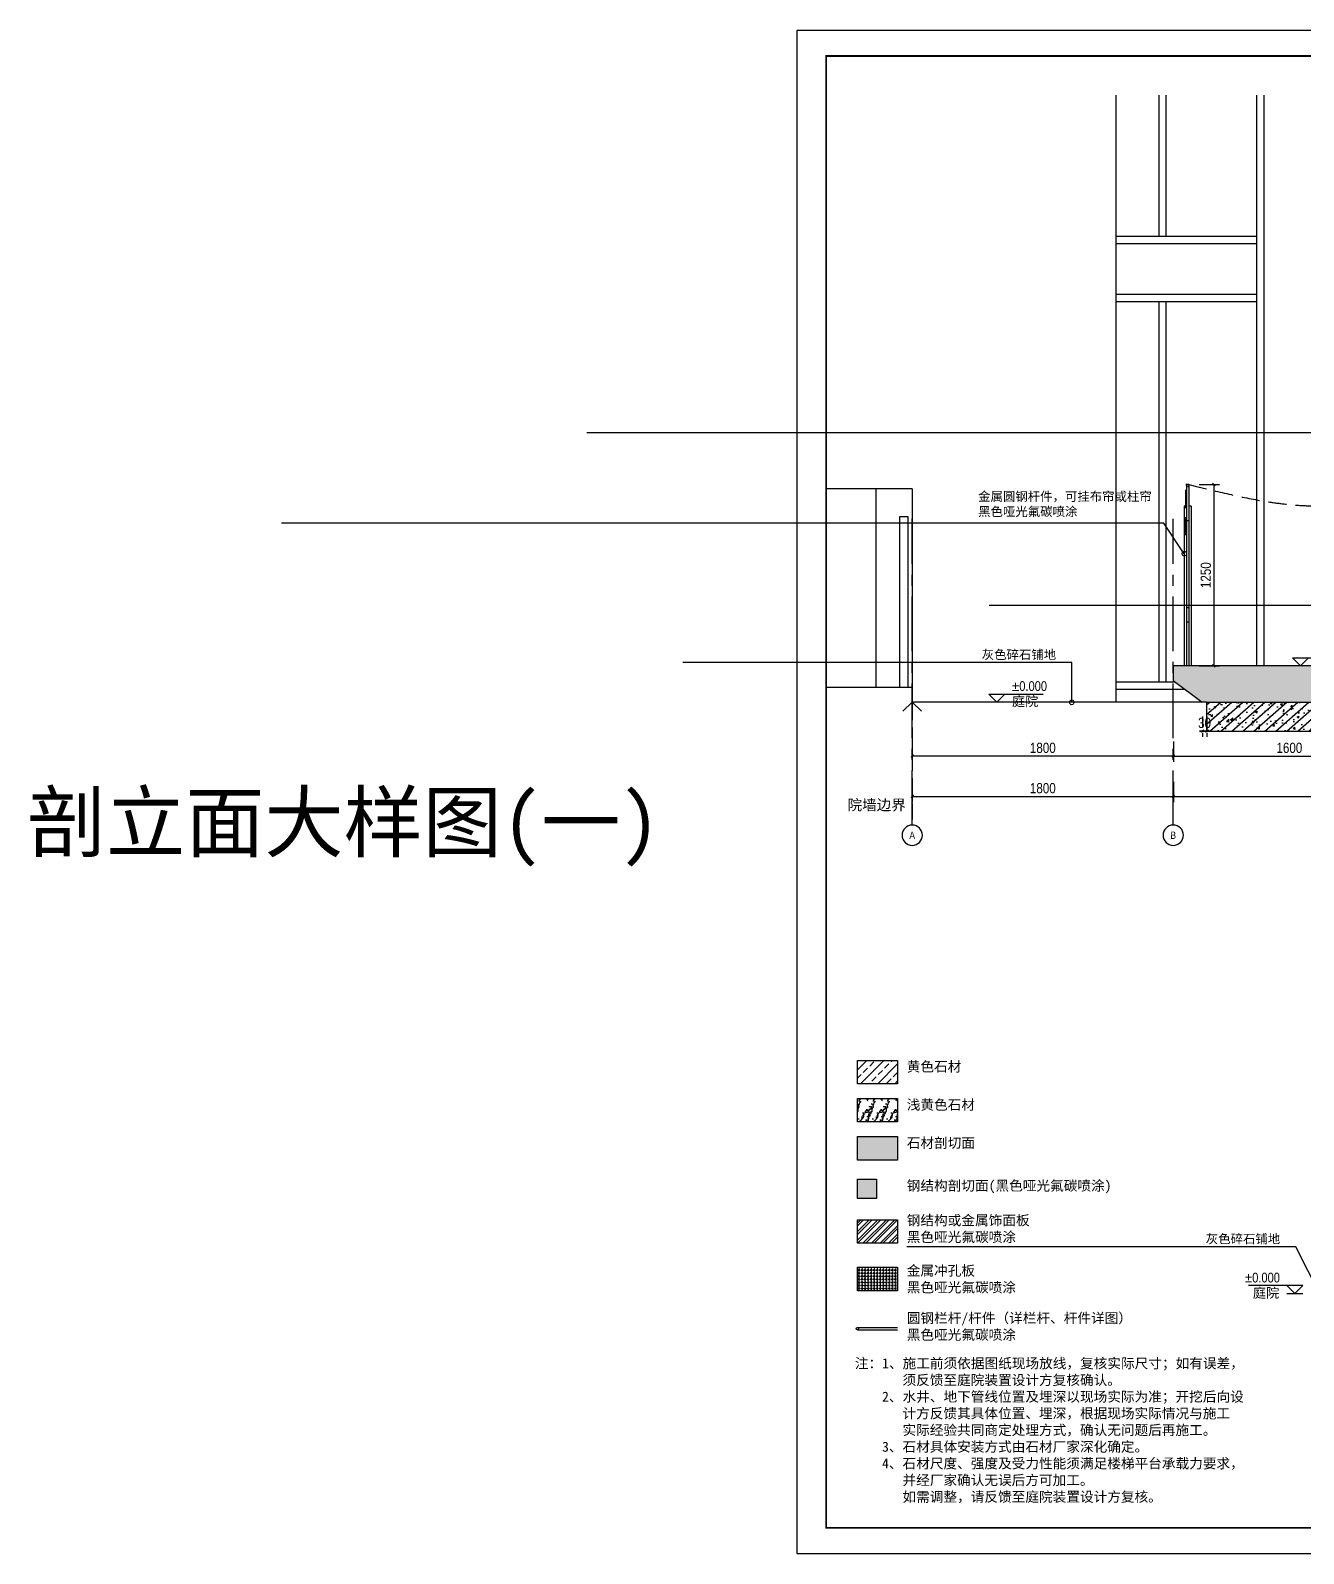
# Model space of a CAD drawing. Extents: x 9928 to 93764, y -101273 to -34887.
# Drawn here: x 67460 to 76238, y -66088 to -55587 of the extents above; entities that cross this region are included whole.
import ezdxf
from ezdxf import colors
from ezdxf.entities.mleader import LeaderData, LeaderLine
from ezdxf.enums import TextEntityAlignment as Align
from ezdxf.math import Vec2, Vec3

# ---------------------------------------------------------------- set-up
doc = ezdxf.new("R2010")
doc.units = 0
doc.header["$LTSCALE"] = 1000
doc.header["$MEASUREMENT"] = 0
for name, pattern in [('CENTER', [2, 1.25, -0.25, 0.25, -0.25]), ('DASH', [0.35, 0.25, -0.1]), ('HIDDEN', [0.375, 0.25, -0.125])]:
    doc.linetypes.add(name, pattern=pattern)
doc.layers.add('_0', color=7, linetype='Continuous', lineweight=25)
for name, color, linetype in [('A', 163, 'CENTER'), ('A-ANNO-DIMS', 6, 'Continuous'), ('A-Anno-Lead', 2, 'Continuous'), ('A-ANNO-NOTE', 4, 'Continuous'), ('A-ANNO-SYMB', 4, 'Continuous'), ('A-DETL-144', 144, 'Continuous'), ('A-DETL-175', 175, 'Continuous'), ('A-DETL-PATT-251', 251, 'Continuous'), ('A-FLOR-HRAL', 42, 'Continuous'), ('A-FLOR-STRS', 54, 'Continuous'), ('A-FURN-PATT-251', 251, 'Continuous'), ('A-PRTN-PRHT', 216, 'Continuous'), ('A-SECT-005', 5, 'Continuous'), ('A-SECT-141', 11, 'Continuous'), ('A-SECT-142', 42, 'Continuous'), ('A-SECT-146', 216, 'Continuous'), ('A-SECT-PATT-251', 251, 'Continuous'), ('S-GRID-IDEN', 4, 'Continuous'), ('S-PATT-251', 251, 'Continuous'), ('SPACE_HATCH', 8, 'Continuous'), ('核对', 7, 'Continuous')]:
    doc.layers.add(name, color=color, linetype=linetype)
doc.layers.add('A-ANNO-NPLT', color=250, linetype='Continuous', plot=False)
doc.styles.add('DIM_T3', font='ARIALN.TTF')
doc.styles.add('EN', font='ARIALN.TTF')
doc.styles.add('EN1', font='ARIALN.TTF')
doc.styles.get("Standard").update_dxf_attribs({"font": 'gbenor.shx', "bigfont": 'gbcbig.shx'})
doc.dimstyles.new('_TCH_ARCH&&20', dxfattribs={"dimtxt": 70, "dimasz": 20, "dimexe": 40, "dimexo": 40, "dimgap": 20, "dimtad": 1, "dimdec": 0, "dimzin": 0, "dimdsep": 46, "dimtxsty": 'DIM_T3', "dimblk": 'ARCHTICK', "dimcen": 0.09, "dimclrd": 6, "dimclre": 6, "dimclrt": 6, "dimazin": 2, "dimtfac": 1, "dimtdec": 0, "dimtix": 1, "dimtmove": 2, "dimatfit": 3, "dimfxl": 100, "dimfxlon": 1, "dimtolj": 1, "dimtzin": 0, "dimarcsym": 0})

# ---------------------------------------------------------------- blocks, each defined once
blk = doc.blocks.new('TAG-PLAN-ELEV')
blk.add_line((-1.66, 0), (9.6, 0))
for points in [[(-1.66, 0), (0, -1.66), (1.66, 0)], [(1.66, -1.66), (-1.66, -1.66)]]:
    blk.add_lwpolyline(points)
at = {"style": 'EN'}
for tag, p in [('LEVEL', (2.45, 0.65)), ('NAME', (2.45, -2.51))]:
    blk.add_attdef(tag, p, '', height=2, dxfattribs=at)
blk = doc.blocks.new('444444444444444444444')
at = {"layer": 'A-SECT-PATT-251'}
for p, q in [((102037, -88724), (102037, -92908)), ((102332, -88724), (102332, -89698)), ((102382, -88724), (102382, -89698)), ((103007, -88724), (103007, -92658)), ((103057, -88724), (103057, -92658)), ((103002, -89698), (102037, -89698)), ((103002, -89748), (102037, -89748)), ((102332, -90148), (102332, -92768)), ((102382, -90148), (102382, -92768)), ((102037, -92768), (102446, -92768)), ((102037, -92818), (102512, -92818))]:
    blk.add_line(p, q, dxfattribs=at)
for points in [[(103002, -90098), (102037, -90098)], [(103002, -90148), (102037, -90148)]]:
    blk.add_lwpolyline(points, dxfattribs=at)
blk = doc.blocks.new('_ArchTick')
at = {"color": 0, "linetype": 'ByBlock', "const_width": 0.4}
blk.add_lwpolyline([(-0.5, -0.5), (0.5, 0.5)], dxfattribs=at)
blk = doc.blocks.new('*D16')
at = {"layer": 'A-ANNO-DIMS', "color": 6, "lineweight": -2, "transparency": 16777216}
for p, q in [((75340, -60489), (75340, -60629)), ((75340, -60589), (76940, -60589)), ((76940, -60489), (76940, -60629))]:
    blk.add_line(p, q, dxfattribs=at)
at = {"layer": 'Defpoints', "color": 0, "transparency": 16777216}
for p in [(75340, -60172), (76940, -60172), (76940, -60589)]:
    blk.add_point(p, dxfattribs=at)
at = {"layer": 'A-ANNO-DIMS', "color": 6, "lineweight": -2, "transparency": 16777216, "xscale": 20, "yscale": 20, "zscale": 20, "rotation": 180}
blk.add_blockref('_ArchTick', (75340, -60589), dxfattribs=at)
at = {"layer": 'A-ANNO-DIMS', "color": 6, "lineweight": -2, "transparency": 16777216, "xscale": 20, "yscale": 20, "zscale": 20}
blk.add_blockref('_ArchTick', (76940, -60589), dxfattribs=at)
at = {"layer": 'A-ANNO-DIMS', "color": 6, "transparency": 16777216, "insert": (76140, -60533), "char_height": 70, "attachment_point": 5, "style": 'DIM_T3'}
blk.add_mtext('\\A1;1600', dxfattribs=at)
blk = doc.blocks.new('*D17')
at = {"layer": 'A-ANNO-DIMS', "color": 6, "lineweight": -2, "transparency": 16777216}
for p, q in [((73540, -60489), (73540, -60629)), ((75340, -60589), (73540, -60589)), ((75340, -60489), (75340, -60629))]:
    blk.add_line(p, q, dxfattribs=at)
at = {"layer": 'Defpoints', "color": 0, "transparency": 16777216}
for p in [(73540, -60167), (75340, -60172), (73540, -60589)]:
    blk.add_point(p, dxfattribs=at)
at = {"layer": 'A-ANNO-DIMS', "color": 6, "lineweight": -2, "transparency": 16777216, "xscale": 20, "yscale": 20, "zscale": 20, "rotation": 180}
blk.add_blockref('_ArchTick', (73540, -60589), dxfattribs=at)
at = {"layer": 'A-ANNO-DIMS', "color": 6, "lineweight": -2, "transparency": 16777216, "xscale": 20, "yscale": 20, "zscale": 20}
blk.add_blockref('_ArchTick', (75340, -60589), dxfattribs=at)
at = {"layer": 'A-ANNO-DIMS', "color": 6, "transparency": 16777216, "insert": (74440, -60533), "char_height": 70, "attachment_point": 5, "style": 'DIM_T3'}
blk.add_mtext('\\A1;1800', dxfattribs=at)
blk = doc.blocks.new('*D65')
at = {"layer": 'A-ANNO-DIMS', "color": 6, "lineweight": -2, "transparency": 16777216}
for p, q in [((75340, -60767), (75340, -60907)), ((85940, -60767), (85940, -60907)), ((75340, -60867), (85940, -60867))]:
    blk.add_line(p, q, dxfattribs=at)
at = {"layer": 'Defpoints', "color": 0, "transparency": 16777216}
for p in [(75340, -60067), (85940, -60217), (85940, -60867)]:
    blk.add_point(p, dxfattribs=at)
at = {"layer": 'A-ANNO-DIMS', "color": 6, "lineweight": -2, "transparency": 16777216, "xscale": 20, "yscale": 20, "zscale": 20, "rotation": 180}
blk.add_blockref('_ArchTick', (75340, -60867), dxfattribs=at)
at = {"layer": 'A-ANNO-DIMS', "color": 6, "lineweight": -2, "transparency": 16777216, "xscale": 20, "yscale": 20, "zscale": 20}
blk.add_blockref('_ArchTick', (85940, -60867), dxfattribs=at)
at = {"layer": 'A-ANNO-DIMS', "color": 6, "transparency": 16777216, "insert": (80640, -60811), "char_height": 70, "attachment_point": 5, "style": 'DIM_T3'}
blk.add_mtext('\\A1;10600', dxfattribs=at)
blk = doc.blocks.new('*D71')
at = {"layer": 'A-ANNO-DIMS', "color": 6, "lineweight": -2, "transparency": 16777216}
for p, q in [((75519, -58717), (75659, -58717)), ((75619, -58717), (75619, -59967)), ((75519, -59967), (75659, -59967))]:
    blk.add_line(p, q, dxfattribs=at)
at = {"layer": 'Defpoints', "color": 0, "transparency": 16777216}
for p in [(75440, -58717), (75440, -59967), (75619, -59967)]:
    blk.add_point(p, dxfattribs=at)
at = {"layer": 'A-ANNO-DIMS', "color": 6, "lineweight": -2, "transparency": 16777216, "xscale": 20, "yscale": 20, "zscale": 20}
for p, rotation in [((75619, -58717), 90), ((75619, -59967), 270)]:
    blk.add_blockref('_ArchTick', p, dxfattribs=dict(at, rotation=rotation))
at = {"layer": 'A-ANNO-DIMS', "color": 6, "transparency": 16777216, "insert": (75564, -59342), "char_height": 70, "attachment_point": 5, "rotation": 90, "style": 'DIM_T3'}
blk.add_mtext('\\A1;1250', dxfattribs=at)
blk = doc.blocks.new('TAG-COL')
blk.add_circle((0, 0), 4)
at = {"style": 'EN1'}
blk.add_attdef('NO', text='', height=2.19, dxfattribs=at).set_placement((0.01, 0.01), align=Align.MIDDLE_CENTER)
blk = doc.blocks.new('alsidufhasdf')
at = {"layer": 'A-ANNO-NOTE', "const_width": 12.5, "flags": 128}
blk.add_lwpolyline([(-69971, -65800), (-69971, -51475), (-80016, -51475), (-80016, -65800)], close=True, dxfattribs=at)
at = {"layer": 'A-ANNO-NPLT'}
blk.add_lwpolyline([(-69796, -66000), (-69796, -51300), (-80191, -51300), (-80191, -66000)], close=True, dxfattribs=at)
blk = doc.blocks.new('_DotSmall')
at = {"color": 0, "linetype": 'ByBlock', "const_width": 0.5}
blk.add_lwpolyline([(-0.0625, 0, 1), (0.0625, 0, 1)], format="xyb", close=True, dxfattribs=at)
blk = doc.blocks.new('*D787')
at = {"layer": 'Defpoints', "color": 0, "linetype": 'HIDDEN', "ltscale": 0.3, "transparency": 16777216}
for p in [(75540, -60217), (75570, -60217), (75540, -60417)]:
    blk.add_point(p, dxfattribs=at)
at = {"layer": '核对', "color": 2, "linetype": 'HIDDEN', "lineweight": -2, "ltscale": 0.3, "transparency": 16777216}
for p, q in [((75540, -60317), (75540, -60457)), ((75570, -60317), (75570, -60457)), ((75540, -60417), (75520, -60417)), ((75570, -60417), (75540, -60417)), ((75570, -60417), (75590, -60417))]:
    blk.add_line(p, q, dxfattribs=at)
at = {"layer": '核对', "color": 2, "linetype": 'HIDDEN', "lineweight": -2, "ltscale": 0.3, "transparency": 16777216, "xscale": 20, "yscale": 20, "zscale": 20}
blk.add_blockref('_ArchTick', (75540, -60417), dxfattribs=at)
at = {"layer": '核对', "color": 2, "linetype": 'HIDDEN', "lineweight": -2, "ltscale": 0.3, "transparency": 16777216, "xscale": 20, "yscale": 20, "zscale": 20, "rotation": 180}
blk.add_blockref('_ArchTick', (75570, -60417), dxfattribs=at)
at = {"layer": '核对', "color": 2, "linetype": 'HIDDEN', "ltscale": 0.3, "transparency": 16777216, "insert": (75555, -60361), "char_height": 70, "attachment_point": 5, "style": 'DIM_T3'}
blk.add_mtext('\\A1;30', dxfattribs=at)
blk = doc.blocks.new('zhushi')
at = {"layer": 'A-ANNO-NOTE', "insert": (72990, -89837), "char_height": 69, "width": 2885.37, "attachment_point": 1, "style": 'EN'}
blk.add_mtext('{\\fSimSun|b0|i0|c134|p2;注：1、施工前须依据图纸现场放线，复核实际尺寸；如有误差，  \\P       须反馈至庭院装置设计方复核确认。\\P    2、水井、地下管线位置及埋深以现场实际为准；开挖后向设\\P       计方反馈其具体位置、埋深，根据现场实际情况与施工 \\P       实际经验共同商定处理方式，确认无问题后再施工。\\P    3、石材具体安装方式由石材厂家深化确定。\\P    4、石材尺度、强度及受力性能须满足楼梯平台承载力要求，\\P       并经厂家确认无误后方可加工。\\P       如需调整，请反馈至庭院装置设计方复核。}', dxfattribs=at)
blk = doc.blocks.new('ududa')
at = {"layer": 'A-FURN-PATT-251'}
h = blk.add_hatch(dxfattribs=at)
h.set_pattern_fill('ANSI33', color=256, scale=26.285732)
h.set_pattern_definition([(45, (63538.55, -20679.89), (-59.01315, 59.01315), []), (45, (63597.56, -20679.89), (-59.01315, 59.01315), [41.7286, -20.8643])])
h.paths.add_polyline_path([(73162, -55421), (73162, -55260), (73439, -55260), (73439, -55421)])
h = blk.add_hatch(dxfattribs=at)
h.set_pattern_fill('大理石', color=256, scale=32.857165)
h.set_pattern_definition([(41.98721, (63620.69, -20668.624), (197.142988, 147.857246), [3.1575, -659.91443]), (68.19859, (63573.752, -20673.553), (98.571495, 295.714487), [11.3748, -784.86083]), (60.945396, (63571.405, -20679.186), (98.571489, 147.8572474), [4.83265, -1010.023]), (90, (63573.75, -20674.96), (98.5715, -6e-15), [1.40816, -146.44907]), (71.56505, (63619.75, -20671.44), (2e-07, 147.857244), [2.96867, -308.74176]), (171.469234, (63619.752, -20671.441), (-98.571495, 9e-07), [4.7464, -991.99613]), (79.2157, (63613.18, -20680.594), (98.571496, 591.428973), [10.03437, -1043.57455]), (62.132996, (63539.017, -20635.5326), (394.28597712, 739.28621898), [23.0968, -4827.23174]), (0, (63540.44, -20613.85), (0, 147.85724), [0, -98.5715]), (64.983107, (63604.262, -20586.951), (197.1429915, 443.5717294), [15.5395, -1616.10904]), (81.43911, (63642.2823, -20645.3897), (197.14299062, 1330.71518057), [22.07247, -4613.14658]), (82.874984, (63587.833, -20632.012), (98.5714896, 739.2862168), [11.353, -2372.7734]), (76.75948, (63577.976, -20662.992), (98.5714964, 443.5717293), [24.59253, -2557.62316]), (0, (63562.61, -20662.92), (0, 147.85724), [0, -98.5715]), (0, (63564.2, -20664.5), (0, 147.85724), [0, -98.5715]), (0, (63575.28, -20656.59), (0, 147.85724), [0, -98.5715]), (0, (63572.11, -20639.18), (0, 147.85724), [0, -98.5715]), (59.036243, (63583.609, -20639.053), (98.5714876, 147.8572475), [8.21094, -1716.08597]), (0, (63587.82, -20632.29), (0, 147.85724), [0, -98.5715]), (0, (63575.28, -20637.6), (0, 147.85724), [0, -98.5715]), (0, (63580.03, -20628.1), (0, 147.85724), [0, -98.5715]), (0, (63575.28, -20642.34), (0, 147.85724), [0, -98.5715]), (50.19443, (63632.425, -20652.43), (98.571496, 147.857243), [3.66604, -766.20195]), (90, (63632.43, -20656.655), (98.5715, -6e-15), [4.2245, -143.63274]), (43.66778, (63627.262, -20661.584), (295.7144867, 295.7144859), [7.13794, -1491.8295]), (90, (63627.26, -20662.99), (98.5715, -6e-15), [1.40816, -146.44907]), (39.80557, (63623.037, -20666.512), (197.1429863, 147.857249), [5.49906, -1149.30293]), (0, (63608.54, -20656.59), (0, 147.85724), [0, -98.5715]), (0, (63632.64, -20652.12), (0, 147.85724), [0, -98.5715]), (0, (63632.64, -20652.12), (0, 147.85724), [0, -98.5715]), (29.357753, (63634.772, -20649.614), (295.714486, 147.857244), [8.6168, -896.14924]), (0, (63632.3, -20642.34), (0, 147.85724), [0, -98.5715]), (146.30993, (63604.262, -20586.951), (-197.142992, 147.8572407), [10.1544, -1056.05932]), (8.130102, (63593.466, -20606.665), (985.7149478, 147.8572423), [9.95722, -2081.05994]), (47.862405, (63571.4047, -20609.4815), (394.2859821, 443.57172924), [13.2929, -2778.21286]), (14.620874, (63549.813, -20615.114), (591.4289712, 147.8572494), [22.31445, -2320.7032]), (0, (63557.86, -20605.94), (0, 147.85724), [0, -98.5715]), (18.43495, (63589.241, -20620.747), (394.285982, 147.857243), [4.453, -930.6783]), (16.69924, (63593.466, -20619.34), (98.571494, 8e-06), [2.45028, -512.10803]), (101.093723, (63595.813, -20618.6346), (-197.1429927, 1035.0006928), [12.1973, -2549.23946]), (0, (63583.2, -20612.27), (0, 147.85724), [0, -98.5715]), (0, (63593.41, -20606.39), (0, 147.85724), [0, -98.5715]), (0, (63580.03, -20623.35), (0, 147.85724), [0, -98.5715]), (0, (63567.36, -20591.7), (0, 147.85724), [0, -98.5715]), (0, (63562.61, -20598.03), (0, 147.85724), [0, -98.5715]), (44.144903, (63587.833, -20589.063), (295.7144869, 295.7144864), [11.12014, -2324.10906]), (54.582945, (63580.323, -20599.6244), (98.57149576, 147.8572426), [12.95928, -2708.4888]), (0, (63587.97, -20588.97), (0, 147.85724), [0, -98.5715]), (0, (63573.7, -20596.44), (0, 147.85724), [0, -98.5715]), (0, (63587.97, -20588.97), (0, 147.85724), [0, -98.5715]), (0, (63580.34, -20599.85), (0, 147.85724), [0, -98.5715]), (75.06858, (63603.323, -20605.257), (98.571495, 443.57173), [3.64343, -761.47712]), (90, (63604.26, -20601.74), (98.5715, -6e-15), [14.78572, -133.0715]), (50.19443, (63621.63, -20539.777), (98.571496, 147.857243), [3.66604, -766.20195]), (0, (63594.29, -20571.12), (0, 147.85724), [0, -98.5715]), (0, (63597.45, -20572.7), (0, 147.85724), [0, -98.5715]), (0, (63584.78, -20569.54), (0, 147.85724), [0, -98.5715]), (0, (63600.62, -20552.13), (0, 147.85724), [0, -98.5715]), (53.130102, (63610.833, -20560.9), (98.5714956, 147.857243), [7.04082, -1471.53157]), (90, (63610.83, -20572.87), (98.5715, -6e-15), [11.9694, -135.88784]), (0, (63610.85, -20572.63), (0, 147.85724), [0, -98.5715]), (23.19859, (63618.344, -20541.186), (295.714487, 147.857243), [3.57475, -747.1234]), (66.03751, (63617.405, -20543.298), (98.571495, 295.714486), [2.31147, -483.09685]), (66.03751, (63616.466, -20545.41), (98.571495, 295.714486), [2.31147, -483.09685]), (81.869898, (63615.058, -20555.267), (98.5714959, 739.2862162), [9.95722, -2081.05994]), (90, (63623.98, -20536.96), (98.5715, -6e-15), [3.5204, -144.33683]), (0, (63613.15, -20532.03), (0, 147.85724), [0, -98.5715])])
h.paths.add_polyline_path([(73162, -55684), (73162, -55523), (73439, -55523), (73439, -55684)])
h = blk.add_hatch(color=253, dxfattribs=at)
h.dxf.hatch_style = 1
h.paths.add_polyline_path([(73162, -55947), (73162, -55785), (73439, -55785), (73439, -55947)])
h = blk.add_hatch(dxfattribs=at)
h.set_pattern_fill('ANSI32', color=256, scale=8.77066)
h.set_pattern_definition([(45, (8728.547, -5963.072), (-29.53604, 29.53604), []), (45, (8748.24, -5963.072), (-29.53604, 29.53604), [])])
h.paths.add_polyline_path([(73162, -56521), (73162, -56359), (73439, -56359), (73439, -56521)])
at = {"layer": 'S-PATT-251'}
h = blk.add_hatch(dxfattribs=at)
h.set_pattern_fill('圆形花纹', color=256, scale=7.016528)
h.set_pattern_definition([(0, (8738.651, -6021.683), (21.0495835, 10.5247917), [0.8419833, -20.2076]), (90, (8733.81, -6016.842), (-10.5247917, 21.0495835), [0.8419833, -20.2076]), (45, (8735.073, -6013.053), (0, 21.0495834), [0.893058, -28.875548]), (45, (8742.44, -6020.42), (0, 21.0495834), [0.893058, -28.875548]), (135, (8735.704, -6020.42), (-21.0495834, 2e-15), [0.893058, -28.875548]), (135, (8743.072, -6013.053), (-21.0495834, 2e-15), [0.893058, -28.875548]), (36.8698977, (8735.7042, -6012.4216), (21.04958345, 21.04958346), [1.052479, -104.195438]), (36.8698977, (8741.598, -6021.052), (21.04958345, 21.04958346), [1.052479, -104.195438]), (53.1301024, (8743.0716, -6019.789), (-21.04958346, -21.04958345), [1.052479, -104.195438]), (53.1301024, (8734.4412, -6013.895), (-21.04958346, -21.04958345), [1.052479, -104.195438]), (126.8698976, (8735.0727, -6019.789), (-21.04958346, 21.04958345), [1.052479, -104.195438]), (126.8698976, (8743.703, -6013.895), (-21.04958346, 21.04958345), [1.052479, -104.195438]), (143.1301023, (8742.44, -6012.4216), (-21.04958345, 21.04958346), [1.052479, -104.195438]), (143.1301023, (8736.546, -6021.052), (-21.04958345, 21.04958346), [1.052479, -104.195438]), (11.3099325, (8739.493, -6021.6834), (21.0495834, 3e-08), [1.0733223, -106.2589077]), (11.3099325, (8737.5987, -6011.369), (21.0495834, 3e-08), [1.0733223, -106.2589077]), (78.6900675, (8733.8098, -6016), (3e-08, 21.0495834), [1.0733223, -106.2589077]), (78.6900675, (8744.124, -6017.8945), (3e-08, 21.0495834), [1.0733223, -106.2589077]), (101.3099325, (8744.3345, -6016), (-1e-09, -21.04958326), [1.0733223, -106.2589077]), (101.3099325, (8734.0202, -6017.8945), (-1e-09, -21.04958326), [1.0733223, -106.2589077]), (168.6900675, (8738.651, -6021.6834), (-21.0495834, 3e-08), [1.0733223, -106.2589077]), (168.6900675, (8740.5456, -6011.369), (-21.0495834, 3e-08), [1.0733223, -106.2589077]), (21.8014095, (8736.5462, -6011.79), (42.0991669, 21.04958341), [1.1335547, -112.221918]), (21.8014095, (8740.5456, -6021.473), (42.0991669, 21.04958341), [1.1335547, -112.221918]), (68.1985905, (8734.0202, -6014.9476), (-21.04958323, -42.09916644), [1.1335547, -112.221918]), (68.1985905, (8743.703, -6018.947), (-21.04958323, -42.09916644), [1.1335547, -112.221918]), (111.8014095, (8734.4412, -6018.947), (-21.04958341, 42.0991669), [1.1335547, -112.221918]), (111.8014095, (8744.124, -6014.9476), (-21.04958341, 42.0991669), [1.1335547, -112.221918]), (158.1985905, (8737.5987, -6021.473), (-42.09916692, 21.04958334), [1.1335547, -112.221918]), (158.1985905, (8741.598, -6011.79), (-42.09916692, 21.04958334), [1.1335547, -112.221918])])
h.paths.add_polyline_path([(73162, -56848), (73162, -56686), (73439, -56686), (73439, -56848)])
at = {"layer": 'SPACE_HATCH'}
h = blk.add_hatch(color=256, dxfattribs=at)
h.dxf.hatch_style = 1
h.paths.add_polyline_path([(73162, -56212), (73162, -56080), (73294, -56080), (73294, -56212)])
at = {"layer": 'A-DETL-144'}
blk.add_lwpolyline([(73162, -56212), (73162, -56080), (73294, -56080), (73294, -56212)], close=True, dxfattribs=at)
at = {"layer": 'A-FLOR-HRAL', "color": 1}
for p, q in [((73162, -57101), (73439, -57101)), ((73162, -57117), (73439, -57117))]:
    blk.add_line(p, q, dxfattribs=at)
blk.add_circle((73162, -57109), 8, dxfattribs=at)
at = {"layer": 'A-FLOR-STRS'}
for points in [[(73162, -55421), (73162, -55260), (73439, -55260), (73439, -55421)], [(73162, -55684), (73162, -55523), (73439, -55523), (73439, -55684)], [(73162, -56521), (73162, -56359), (73439, -56359), (73439, -56521)], [(73162, -56848), (73162, -56686), (73439, -56686), (73439, -56848)]]:
    blk.add_lwpolyline(points, close=True, dxfattribs=at)
at = {"layer": 'A-PRTN-PRHT'}
blk.add_lwpolyline([(73162, -55947), (73162, -55785), (73439, -55785), (73439, -55947)], close=True, dxfattribs=at)
at = {"layer": 'A-ANNO-DIMS'}
blk.add_blockref('zhushi', (154, 32523), dxfattribs=at)
at = {"layer": 'A-ANNO-NOTE', "char_height": 69, "attachment_point": 1, "style": 'EN'}
for s, insert, width in [('{\\fSimSun|b0|i0|c134|p2;黄色石材}', (73502, -55268), 560.67), ('{\\fSimSun|b0|i0|c134|p2;浅黄色石材}', (73502, -55531), 560.67), ('{\\fSimSun|b0|i0|c134|p2;石材剖切面}', (73502, -55794), 560.67), ('{\\fSimSun|b0|i0|c134|p2;钢结构剖切面(黑色哑光氟碳喷涂)}', (73502, -56089), 1874.83), ('{\\fSimSun|b0|i0|c134|p2;钢结构或金属饰面板\\P黑色哑光氟碳喷涂}', (73502, -56328), 891.05), ('{\\fSimSun|b0|i0|c134|p2;金属冲孔板\\P黑色哑光氟碳喷涂}', (73502, -56675), 891.05), ('{\\fSimSun|b0|i0|c134|p2;圆钢栏杆/杆件（详栏杆、杆件详图）\\P黑色哑光氟碳喷涂}', (73502, -57002), 1796.13)]:
    blk.add_mtext(s, dxfattribs=dict(at, insert=insert, width=width))
blk = doc.blocks.new('*D929')
at = {"layer": 'A-ANNO-DIMS', "color": 6, "lineweight": -2, "transparency": 16777216}
for p, q in [((73540, -60767), (73540, -60907)), ((75340, -60767), (75340, -60907)), ((73540, -60867), (75340, -60867))]:
    blk.add_line(p, q, dxfattribs=at)
at = {"layer": 'Defpoints', "color": 0, "transparency": 16777216}
for p in [(73540, -60117), (75340, -60127), (75340, -60867)]:
    blk.add_point(p, dxfattribs=at)
at = {"layer": 'A-ANNO-DIMS', "color": 6, "lineweight": -2, "transparency": 16777216, "xscale": 20, "yscale": 20, "zscale": 20, "rotation": 180}
blk.add_blockref('_ArchTick', (73540, -60867), dxfattribs=at)
at = {"layer": 'A-ANNO-DIMS', "color": 6, "lineweight": -2, "transparency": 16777216, "xscale": 20, "yscale": 20, "zscale": 20}
blk.add_blockref('_ArchTick', (75340, -60867), dxfattribs=at)
at = {"layer": 'A-ANNO-DIMS', "color": 6, "transparency": 16777216, "insert": (74440, -60811), "char_height": 70, "attachment_point": 5, "style": 'DIM_T3'}
blk.add_mtext('\\A1;1800', dxfattribs=at)

msp = doc.modelspace()

# ---------------------------------------------------------------- hatches: boundary and pattern name
at = {"layer": 'A-DETL-PATT-251'}
h = msp.add_hatch(dxfattribs=at)
h.set_pattern_fill('钢筋混凝土', color=256, scale=20, angle=-3.77932, style=0)
h.set_pattern_definition([(41.22068, (0, 2982.866), (-32.94805, 37.608855), []), (46.22068, (0, 2982.87), (142.31283, -21.97859), [15, -165]), (351.22068, (0, 2982.87), (-17.77396, 151.9404), [12, -132]), (96.67208, (11.86, 2981.03), (124.53897, 129.9617), [12.74804, -140.22842]), (42.40488, (2.64, 3022.78), (210.80203, -47.10098), [22.5, -247.5]), (92.85628, (20.2, 3018.85), (199.36757, 182.07848), [19.12206, -210.3426]), (347.40488, (2.64, 3022.78), (199.36743, 182.07863), [18, -198]), (17.22068, (21.93, 3011.48), (113.81417, -88.21754), [15, -165]), (322.22068, (21.93, 3011.48), (58.1167, 141.50705), [12, -132]), (67.67208, (31.42, 3004.13), (171.93092, 53.28938), [12.74804, -140.22842]), (33.72068, (0, 2982.866), (6.815137, 66.273683), [0, -130.4, 0, -134, 0, -132.5]), (3.72068, (0, 2982.866), (57.69892, 75.24282), [0, -76.4, 0, -127.4, 0, -50.5]), (323.72068, (-44.503, 2985.806), (106.234974, -11.53841), [0, -50, 0, -156, 0, -207]), (313.72068, (-64.46, 2987.12), (117.70324, 12.28946), [0, -65, 0, -103.6, 0, -147])])
h.paths.add_polyline_path([(77509.5, -60217.2), (75569.5, -60217.2), (75569.5, -60417.2), (76520.2, -60417.2), (76522.2, -60464.4), (76539.5, -60417.2), (76556.9, -60369.9), (76558.9, -60417.2), (77509.5, -60417.2)])
at = {"layer": 'A-FURN-PATT-251'}
h = msp.add_hatch(color=253, dxfattribs=at)
h.dxf.hatch_style = 1
h.paths.add_polyline_path([(79279.5, -59767.2), (77490, -59767.2), (77490, -59847.2), (77190, -59847.2), (77190, -59767.2), (76940, -59767.2), (76940, -59867.2), (77089.5, -59867.2), (77089.5, -59967.2), (77739.5, -59967.2), (79279.5, -59967.2)])
h.paths.add_polyline_path([(77489.5, -59967.2), (77489.5, -60137.2), (77189.5, -60137.2), (77189.5, -59967.2), (75339.5, -59967.2), (75339.5, -60067.2), (75539.5, -60217.2), (77539.5, -60217.2), (77739.5, -60067.2), (77739.5, -59967.2)])

# ---------------------------------------------------------------- linework, layer by layer
at = {"layer": 'A', "ltscale": 0.3}
for p, q in [((73539.5, -61064.9), (73539.5, -58953.6)), ((75339.5, -61064.9), (75339.5, -58953.6))]:
    msp.add_line(p, q, dxfattribs=at)
at = {"layer": 'A-ANNO-DIMS', "linetype": 'DASH', "ltscale": 0.5}
msp.add_line((73539.5, -60217.2), (73539.5, -61027.4), dxfattribs=at)
for points in [[(73474.9, -60279.3), (73539.5, -60217.2)], [(73604.1, -60279.3), (73539.5, -60217.2)]]:
    msp.add_lwpolyline(points, dxfattribs=at)
at = {"layer": 'A-ANNO-DIMS'}
msp.add_lwpolyline([(75520.6, -60417.2), (76520.2, -60417.2), (76522.2, -60464.4), (76539.5, -60417.2), (76556.9, -60369.9), (76558.9, -60417.2), (77558.4, -60417.2)], dxfattribs=at)
at = {"layer": 'A-DETL-175'}
msp.add_line((75569.5, -60217.2), (75569.5, -60417.2), dxfattribs=at)
at = {"layer": 'A-FLOR-HRAL', "color": 1}
for p, q in [((75431.5, -58725.2), (75431.5, -59967.2)), ((75447.5, -58725.2), (75447.5, -59967.2)), ((75431.5, -58867.2), (75415.5, -58867.2)), ((75415.5, -58867.2), (75415.5, -59967.2)), ((75463.5, -58867.2), (75447.5, -58867.2)), ((75463.5, -58867.2), (75463.5, -59967.2)), ((75447.5, -58967.2), (75431.5, -58967.2)), ((75447.5, -59567.2), (75431.5, -59567.2)), ((75447.5, -59667.2), (75431.5, -59667.2))]:
    msp.add_line(p, q, dxfattribs=at)
msp.add_circle((75439.5, -58725.2), 8, dxfattribs=at)
at = {"layer": 'A-FURN-PATT-251'}
msp.add_line((73289.5, -58747.2), (72945.8, -58747.2), dxfattribs=at)
at = {"layer": 'A-SECT-005'}
for p, q in [((73539.5, -60117.2), (72945.8, -60117.2)), ((73539.5, -60117.2), (73539.5, -60217.2)), ((75569.5, -60217.2), (73539.5, -60217.2)), ((75569.5, -60217.2), (77509.5, -60217.2))]:
    msp.add_line(p, q, dxfattribs=at)
at = {"layer": 'A-SECT-141', "linetype": 'HIDDEN', "ltscale": 0.5}
for p in [(75427, -59067.2), (75447, -58717.2)]:
    msp.add_line(p, (75427, -58717.2), dxfattribs=at)
msp.add_spline([(75447, -58717.2), (76421.7, -58862.5), (77632, -58467.2)], degree=3, dxfattribs=at)
at = {"layer": 'A-SECT-142'}
for p, q in [((73289.5, -58747.2), (73289.5, -60117.2)), ((73539.5, -58747.2), (73289.5, -58747.2)), ((73539.5, -58747.2), (73539.5, -60117.2))]:
    msp.add_line(p, q, dxfattribs=at)
at = {"layer": 'A-SECT-146'}
for p, q in [((77739.5, -59967.2), (75339.5, -59967.2)), ((75339.5, -59967.2), (75339.5, -60067.2)), ((75339.5, -60067.2), (75539.5, -60217.2))]:
    msp.add_line(p, q, dxfattribs=at)
msp.add_lwpolyline([(73454.5, -58937.2), (73509.5, -58937.2), (73509.5, -60117.2), (73454.5, -60117.2)], close=True, dxfattribs=at)

# ---------------------------------------------------------------- block references
at = {"layer": '_0'}
msp.add_blockref('ududa', (0, -7427.5), dxfattribs=at)
at = {"layer": 'A-ANNO-DIMS', "xscale": 1.010204081632657, "yscale": 1.010204081632657, "zscale": 1.010204081632657, "rotation": 270}
msp.add_blockref('alsidufhasdf', (139417.5, -136595.6), dxfattribs=at)
at = {"layer": 'A-Anno-Lead', "color": 1}
msp.add_blockref('444444444444444444444', (-27092.7, 32690.5), dxfattribs=at)
at = {"layer": 'A-ANNO-NOTE'}
ref = msp.add_blockref('TAG-PLAN-ELEV', (76216.5, -59911.7), dxfattribs=dict(at, xscale=33.3333333328067, yscale=33.3333333328067, zscale=33.3333333328067))
ref.add_attrib('LEVEL', '0.250', (76319.8, -59890.2), dxfattribs={"layer": '0', "height": 66.67, "style": 'EN'})
ref = msp.add_blockref('TAG-PLAN-ELEV', (74123.5, -60161.7), dxfattribs=dict(at, xscale=33.3333333328067, yscale=33.3333333328067, zscale=33.3333333328067))
ref.add_attrib('LEVEL', '%%P0.000', (74226.8, -60140.2), dxfattribs={"layer": '0', "height": 66.67, "style": 'EN'})
ref.add_attrib('NAME', '庭院', (74227.2, -60245.4), dxfattribs={"layer": '0', "height": 66.67, "style": 'EN'})
ref = msp.add_blockref('TAG-PLAN-ELEV', (76177.9, -64239.8), dxfattribs=dict(at, xscale=-33.3333333328067, yscale=33.3333333328067, zscale=33.3333333328067))
ref.add_attrib('LEVEL', '%%P0.000', (75832.6, -64218.3), dxfattribs={"layer": '0', "height": 66.67, "style": 'EN'})
ref.add_attrib('NAME', '庭院', (75887.9, -64323.5), dxfattribs={"layer": '0', "height": 66.67, "style": 'EN'})
at = {"layer": 'S-GRID-IDEN'}
ref = msp.add_blockref('TAG-COL', (73539.4, -61134.9), dxfattribs=dict(at, xscale=-17.5, yscale=17.5, zscale=17.5, rotation=179.9287525087452))
ref.add_attrib('NO', 'A', dxfattribs={"layer": '0', "height": 50, "rotation": 359.92875, "style": 'EN1'}).set_placement((73539.4, -61135.1), align=Align.MIDDLE_CENTER)
ref = msp.add_blockref('TAG-COL', (75339.4, -61134.9), dxfattribs=dict(at, xscale=-17.5, yscale=17.5, zscale=17.5, rotation=179.9287525087452))
ref.add_attrib('NO', 'B', dxfattribs={"layer": '0', "height": 50, "rotation": 359.92875, "style": 'EN1'}).set_placement((75339.4, -61135.1), align=Align.MIDDLE_CENTER)

# ---------------------------------------------------------------- texts
at = {"layer": 'A-ANNO-DIMS', "insert": (73495.3, -60889.4), "char_height": 73.5, "attachment_point": 3}
msp.add_mtext('{\\fSimSun|b0|i0|c134|p2;院墙边界}', dxfattribs=at)
at = {"layer": 'A-ANNO-NOTE', "insert": (67436.5, -60844.5), "char_height": 400, "attachment_point": 1}
msp.add_mtext_dynamic_manual_height_columns('{\\fSimSun|b0|i0|c134|p2;剖立面大样图(一)}', width=5618.249, gutter_width=1750, heights=[0], dxfattribs=at)

# ---------------------------------------------------------------- dimensions: what is measured, and where the dimension line sits
at = {"layer": 'A-ANNO-DIMS'}
dim = msp.add_linear_dim(base=(75619.3, -59967.2), p1=(75439.5, -58717.2), p2=(75439.5, -59967.2), angle=90, dimstyle='_TCH_ARCH&&20', dxfattribs=at)
dim.commit()
dim.dimension.update_dxf_attribs({"geometry": '*D71', "text_midpoint": (75563.6, -59342.2)})
for base, p1, p2, picture, middle in [((75339.5, -60867.2), (73539.5, -60117.2), (75339.5, -60127.2), '*D929', (74439.5, -60811.4)), ((73539.5, -60588.8), (75339.5, -60172.2), (73539.5, -60167.2), '*D17', (74439.5, -60533.1)), ((85939.5, -60867.2), (75339.5, -60067.2), (85939.5, -60217.2), '*D65', (80639.5, -60811.4)), ((76939.5, -60588.8), (75339.5, -60172.2), (76939.5, -60172.2), '*D16', (76139.5, -60533.1))]:
    dim = msp.add_linear_dim(base=base, p1=p1, p2=p2, dimstyle='_TCH_ARCH&&20', dxfattribs=at)
    dim.commit()
    dim.dimension.update_dxf_attribs({"geometry": picture, "text_midpoint": middle})
at = {"layer": '核对', "color": 2, "linetype": 'HIDDEN', "ltscale": 0.3}
dim = msp.add_linear_dim(base=(75539.5, -60417.2), p1=(75569.5, -60217.2), p2=(75539.5, -60217.2), angle=180, dimstyle='_TCH_ARCH&&20', override={"dimclrd": 2, "dimclre": 2, "dimclrt": 2}, dxfattribs=at)
dim.commit()
dim.dimension.update_dxf_attribs({"geometry": '*D787', "text_midpoint": (75554.5, -60361.4)})

# ---------------------------------------------------------------- leaders
at = {"layer": 'A-ANNO-SYMB'}
ml = msp.add_multileader_mtext('Standard', dxfattribs=at)
ml.set_content('\\pxsm1;{\\fSimSun|b0|i0|c134|p2;\\H0.2x;50厚浅黄色石材\\P1厚户外石材专用胶与钢板固定\\P底部螺栓辅助固定，定位应均匀排布、美观\\P5厚钢板，黑色哑光氟碳喷涂}', color=256, style='EN')
ml.set_leader_properties(color=256)
ml.set_arrow_properties(name='DOTSMALL')
ml.build(insert=Vec2(0, 0))
ml.multileader.update_dxf_attribs({"text_left_attachment_type": 5, "text_right_attachment_type": 5, "dogleg_length": 901.2, "arrow_head_size": 62.7})
ctx = ml.context
ctx.base_point, ctx.char_height, ctx.arrow_head_size, ctx.landing_gap_size, ctx.plane_origin = Vec3(77806.8, -58360.3), 313.469, 62.7, 0.282, Vec3(51053.8, -57875.5)
ctx.left_attachment, ctx.right_attachment = 5, 5
notes = []
notes.append((ctx, [(0, (1, 1, 0), (79984.5, -58360.3), (-1, 0), 481.3, [(0, [(80244.5, -58767.2)], 0, [])])]))
ctx.mtext.insert, ctx.mtext.flow_direction = Vec3(77807.1, -57906.1), 5
ml = msp.add_multileader_mtext('Standard', dxfattribs=at)
ml.set_content('\\pxsm1;{\\fSimSun|b0|i0|c134|p2;\\H0.2x;金属圆钢杆件，可挂布帘或柱帘\\P黑色哑光氟碳喷涂}', color=256, style='EN')
ml.set_leader_properties(color=256)
ml.set_arrow_properties(name='DOTSMALL')
ml.build(insert=Vec2(0, 0))
ml.multileader.update_dxf_attribs({"text_left_attachment_type": 5, "text_right_attachment_type": 5, "dogleg_length": 901.2, "arrow_head_size": 62.7})
ctx = ml.context
ctx.base_point, ctx.char_height, ctx.arrow_head_size, ctx.landing_gap_size, ctx.plane_origin = Vec3(73993.7, -58984.2), 313.469, 62.7, 0.282, Vec3(46715.7, -57724.7)
ctx.left_attachment, ctx.right_attachment = 5, 5
notes.append((ctx, [(0, (1, 1, 0), (75273.6, -58984.2), (-1, 0), 34.9, [(0, [(75415.5, -59193.9)], 0, [])])]))
ctx.mtext.insert, ctx.mtext.flow_direction = Vec3(73994, -58767.6), 5
ml = msp.add_multileader_mtext('Standard', dxfattribs=at)
ml.set_content('\\pxsm1;{\\fSimSun|b0|i0|c134|p2;\\H0.2x;跌水装置\\P详厂家二次深化}', color=256, style='EN')
ml.set_leader_properties(color=256)
ml.set_arrow_properties(name='DOTSMALL')
ml.build(insert=Vec2(0, 0))
ml.multileader.update_dxf_attribs({"text_left_attachment_type": 5, "text_right_attachment_type": 5, "dogleg_length": 901.2, "arrow_head_size": 62.7})
ctx = ml.context
ctx.base_point, ctx.char_height, ctx.arrow_head_size, ctx.landing_gap_size, ctx.plane_origin = Vec3(76473.7, -59551.3), 313.469, 62.7, 0.282, Vec3(48570.5, -58291.8)
ctx.left_attachment, ctx.right_attachment = 5, 5
notes.append((ctx, [(0, (1, 1, 0), (77128.4, -59551.3), (-1, 0), 34.9, [(0, [(77270.3, -59761)], 0, [])])]))
ctx.mtext.insert, ctx.mtext.flow_direction = Vec3(76474, -59335.3), 5
ml = msp.add_multileader_mtext('Standard', dxfattribs=at)
ml.set_content('{\\fSimSun|b0|i0|c134|p2;\\H0.2x;灰色碎石铺地}', color=256, style='EN')
ml.set_leader_properties(color=256)
ml.set_arrow_properties(name='DOTSMALL')
ml.build(insert=Vec2(0, 0))
ml.multileader.update_dxf_attribs({"text_left_attachment_type": 5, "text_right_attachment_type": 5, "dogleg_length": 901.2, "arrow_head_size": 62.7})
ctx = ml.context
ctx.base_point, ctx.char_height, ctx.arrow_head_size, ctx.landing_gap_size, ctx.plane_origin = Vec3(74018.6, -59944.9), 313.469, 62.7, 0.282, Vec3(45997.8, -59353.8)
ctx.left_attachment, ctx.right_attachment = 5, 5
notes.append((ctx, [(0, (1, 1, 0), (74639.5, -59944.9), (-1, 0), 90, [(0, [(74639.5, -60218.9)], 0, [])])]))
ctx.mtext.insert, ctx.mtext.flow_direction = Vec3(74018.9, -59858.1), 5
ml = msp.add_multileader_mtext('Standard', dxfattribs=at)
ml.set_content('\\pxsm1;{\\fSimSun|b0|i0|c134|p2;\\H0.2x;50厚浅黄色石材\\P1厚户外石材专用胶与钢板固定\\P底部螺栓辅助固定，定位应均匀排布、美观\\P（详石材厂家深化）\\P5厚钢板，黑色哑光氟碳喷涂}', color=256, style='EN')
ml.set_leader_properties(color=256)
ml.set_arrow_properties(name='DOTSMALL')
ml.build(insert=Vec2(0, 0))
ml.multileader.update_dxf_attribs({"text_left_attachment_type": 5, "text_right_attachment_type": 5, "dogleg_length": 901.2, "arrow_head_size": 62.7})
ctx = ml.context
ctx.base_point, ctx.char_height, ctx.arrow_head_size, ctx.landing_gap_size, ctx.plane_origin = Vec3(77877.6, -62091.4), 313.469, 62.7, 0.282, Vec3(106060.5, -61551.9)
ctx.left_attachment, ctx.right_attachment, ctx.text_align_type = 5, 5, 2
notes.append((ctx, [(0, (1, 1, 0), (77551.5, -62091.4), (1, 0), 326.1, [(0, [(77252.8, -62643.6)], 0, [])])]))
ctx.mtext.insert, ctx.mtext.alignment, ctx.mtext.flow_direction = Vec3(79573.8, -61519.2), 3, 5
ml = msp.add_multileader_mtext('Standard', dxfattribs=at)
ml.set_content('\\pxsm1;{\\fSimSun|b0|i0|c134|p2;\\H0.2x;50厚浅黄色石材\\P1厚户外石材专用胶与钢板固定\\P底部螺栓辅助固定，定位应均匀排布、美观\\P（详石材厂家深化）\\P5厚钢板，黑色哑光氟碳喷涂}', color=256, style='EN')
ml.set_leader_properties(color=256)
ml.set_arrow_properties(name='DOTSMALL')
ml.build(insert=Vec2(0, 0))
ml.multileader.update_dxf_attribs({"text_left_attachment_type": 5, "text_right_attachment_type": 5, "dogleg_length": 901.2, "arrow_head_size": 62.7})
ctx = ml.context
ctx.base_point, ctx.char_height, ctx.arrow_head_size, ctx.landing_gap_size, ctx.plane_origin = Vec3(81477.1, -62289), 313.469, 62.7, 0.282, Vec3(109694.4, -61749.5)
ctx.left_attachment, ctx.right_attachment, ctx.text_align_type = 5, 5, 2
notes.append((ctx, [(0, (1, 1, 0), (81052.6, -62289), (1, 0), 424.5, [(0, [(80723.7, -62841.2)], 0, [])])]))
ctx.mtext.insert, ctx.mtext.alignment, ctx.mtext.flow_direction = Vec3(83173.3, -61716.8), 3, 5
ml = msp.add_multileader_mtext('Standard', dxfattribs=at)
ml.set_content('\\pxsm1;{\\fSimSun|b0|i0|c134|p2;\\H0.2x;地面嵌入式防水射灯}', color=256, style='EN')
ml.set_leader_properties(color=256)
ml.set_arrow_properties(name='DOTSMALL')
ml.build(insert=Vec2(0, 0))
ml.multileader.update_dxf_attribs({"text_left_attachment_type": 5, "text_right_attachment_type": 5, "dogleg_length": 901.2, "arrow_head_size": 62.7})
ctx = ml.context
ctx.base_point, ctx.char_height, ctx.arrow_head_size, ctx.landing_gap_size, ctx.plane_origin = Vec3(78093.1, -62357), 313.469, 62.7, 0.282, Vec3(106451.2, -61197)
ctx.left_attachment, ctx.right_attachment, ctx.text_align_type = 5, 5, 2
notes.append((ctx, [(0, (1, 1, 0), (77643.1, -62357), (1, 0), 449.9, [(0, [(77469.8, -62635.1)], 0, [])])]))
ctx.mtext.insert, ctx.mtext.alignment, ctx.mtext.flow_direction = Vec3(78891.6, -62258.8), 3, 5
ml = msp.add_multileader_mtext('Standard', dxfattribs=at)
ml.set_content('{\\fSimSun|b0|i0|c134|p2;\\H0.2x;灰色碎石铺地}', color=256, style='EN')
ml.set_leader_properties(color=256)
ml.set_arrow_properties(name='DOTSMALL')
ml.build(insert=Vec2(0, 0))
ml.multileader.update_dxf_attribs({"text_left_attachment_type": 5, "text_right_attachment_type": 5, "dogleg_length": 901.2, "arrow_head_size": 62.7})
ctx = ml.context
ctx.base_point, ctx.char_height, ctx.arrow_head_size, ctx.landing_gap_size, ctx.plane_origin = Vec3(75563.3, -63973), 313.469, 62.7, 0.282, Vec3(47542.4, -63433.5)
ctx.left_attachment, ctx.right_attachment = 5, 5
notes.append((ctx, [(0, (1, 1, 0), (76184.1, -63973), (-1, 0), 90, [(0, [(76350.1, -64298.6)], 0, [])])]))
ctx.mtext.insert, ctx.mtext.flow_direction = Vec3(75563.6, -63886.2), 5
ml = msp.add_multileader_mtext('Standard', dxfattribs=at)
ml.set_content('{\\fSimSun|b0|i0|c134|p2;\\H0.2x;水泥压光地面}', color=256, style='EN')
ml.set_leader_properties(color=256)
ml.set_arrow_properties(name='DOTSMALL')
ml.build(insert=Vec2(0, 0))
ml.multileader.update_dxf_attribs({"text_left_attachment_type": 5, "text_right_attachment_type": 5, "dogleg_length": 901.2, "arrow_head_size": 62.7})
ctx = ml.context
ctx.base_point, ctx.char_height, ctx.arrow_head_size, ctx.landing_gap_size, ctx.plane_origin = Vec3(78183.6, -63973), 313.469, 62.7, 0.282, Vec3(106035.5, -63433.5)
ctx.left_attachment, ctx.right_attachment, ctx.text_align_type = 5, 5, 2
notes.append((ctx, [(0, (1, 1, 0), (77393.8, -63973), (1, 0), 789.8, [(0, [(77227.8, -64245.2)], 0, [])])]))
ctx.mtext.insert, ctx.mtext.alignment, ctx.mtext.flow_direction = Vec3(78713.5, -63887.6), 3, 5
for ctx, leaders in notes:
    for number, flags, end, landing, length, lines in leaders:
        leader = LeaderData()
        leader.index, (leader.has_last_leader_line, leader.has_dogleg_vector, leader.attachment_direction) = number, flags
        leader.last_leader_point, leader.dogleg_vector, leader.dogleg_length = Vec3(end), Vec3(landing), length
        for number, points, colour, breaks in lines:
            line = LeaderLine()
            line.index, line.vertices, line.color, line.breaks = number, Vec3.list(points), colors.encode_raw_color(colour), breaks
            leader.lines.append(line)
        ctx.leaders.append(leader)

doc.saveas('drawing.dxf')
